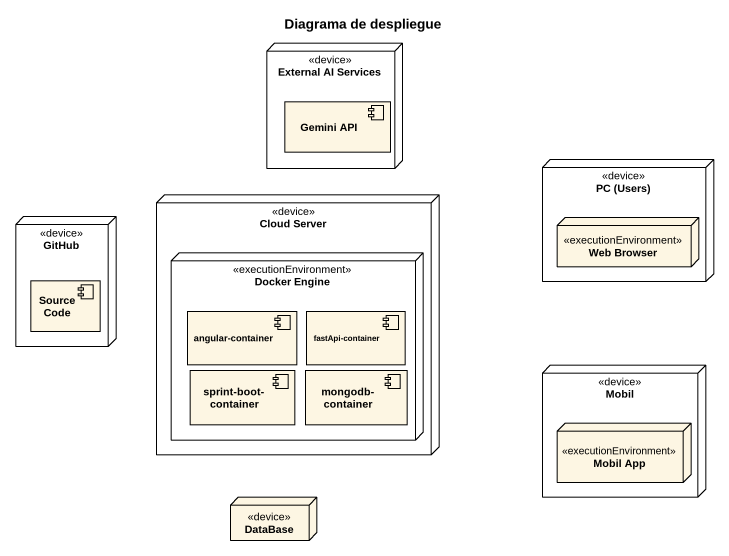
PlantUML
@startuml
title Diagrama de despliegue
node "External AI Services" as External_AI_Services <<device>> {
  component "Gemini API" as Gemini_API
}
node "PC (Users)" as PC_Users <<device>> {
  node "Web Browser" as Web_Browser <<executionEnvironment>>
}
node GitHub <<device>> {
  component "Source Code" as Source_Code
}
node "Cloud Server" as Cloud_Server <<device>> {
  node "Docker Engine" as Docker_Engine <<executionEnvironment>> {
    component "angular-container" as angular_container
    component "fastApi-container" as fastApi_container
    component "sprint-boot-container" as sprint_boot_container
    component "mongodb-container" as mongodb_container
  }
}
node Mobil <<device>> {
  node "Mobil App" as Mobil_App <<executionEnvironment>>
}
node "DataBase" as DataBase_ <<device>>
@enduml
